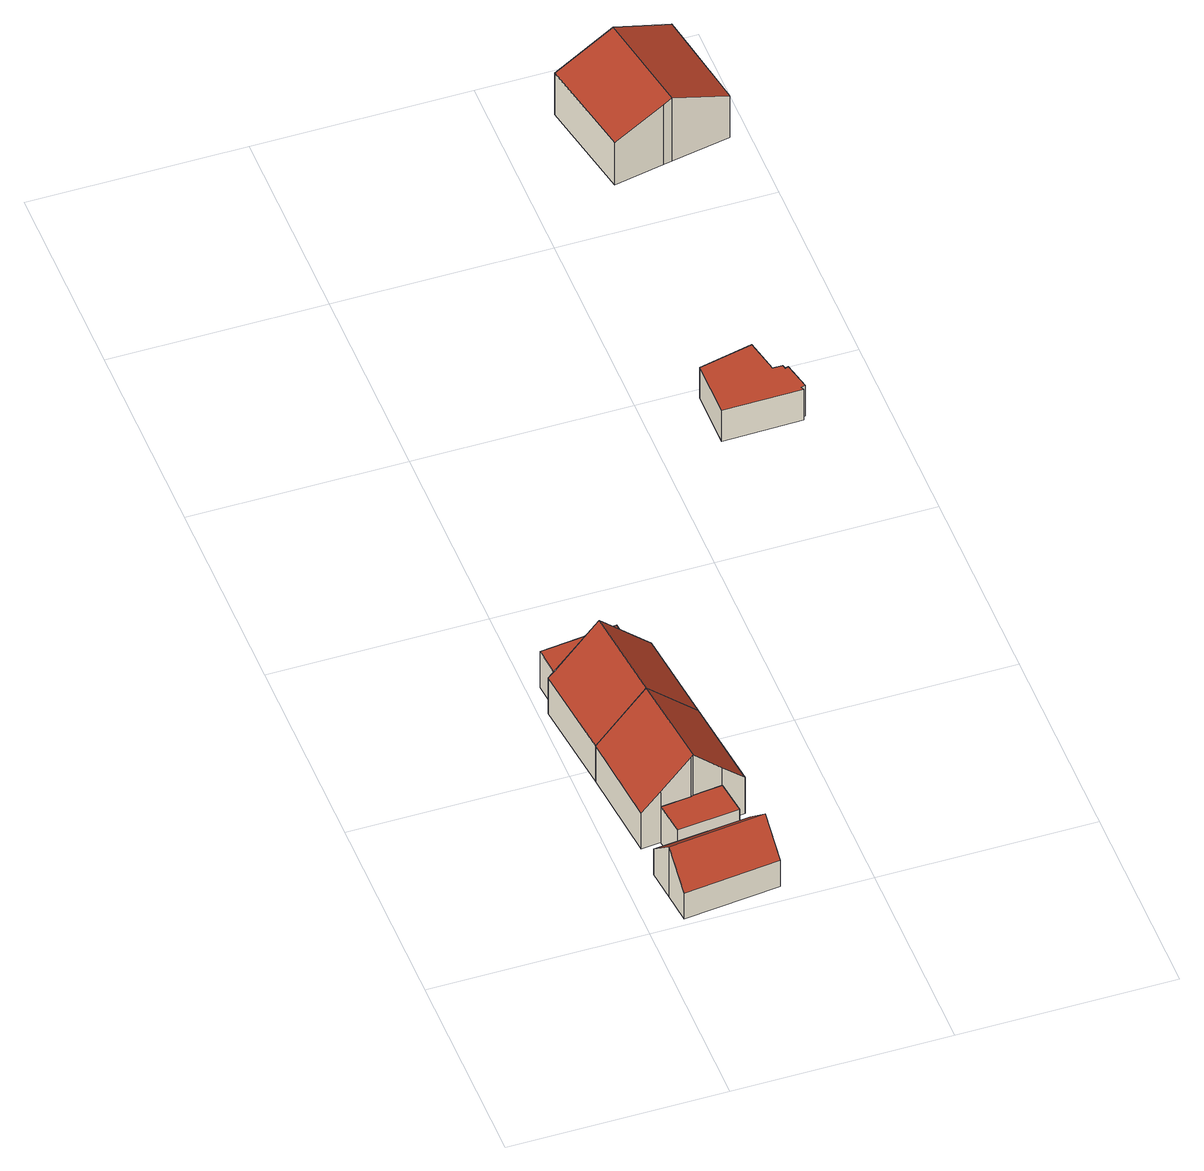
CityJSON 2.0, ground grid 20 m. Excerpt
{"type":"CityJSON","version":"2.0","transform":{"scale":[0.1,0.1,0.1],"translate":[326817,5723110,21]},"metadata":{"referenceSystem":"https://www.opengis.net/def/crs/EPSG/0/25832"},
"CityObjects":{
"building1":{"type":"Building","attributes":{"Geometrietyp2DReferenz":"3000","Gemeindeschluessel":"05170052","function":"31001_2463","roofType":"3100","measuredHeight":5.88},"address":[{"country":"Germany","locality":"Xanten","thoroughfareNumber":"40","thoroughfareName":"Hartingstraße"}],"geometry":[{"type":"Solid","lod":"2","boundaries":[[[[0,1,2,3]],[[4,5,1,0]],[[6,7,5,4]],[[8,9,7,6]],[[10,11,9,8]],[[12,13,11,10]],[[14,15,13,12]],[[3,2,15,14]],[[10,8,6,4,0,12]],[[3,14,12,0]],[[1,5,7,9,11,13,15,2]]]],"semantics":{"surfaces":[{"type":"WallSurface"},{"type":"RoofSurface"},{"type":"GroundSurface"}],"values":[[0,0,0,0,0,0,0,0,1,1,2]]}}]},
"building2":{"type":"Building","attributes":{"Gemeindeschluessel":"05170052","Geometrietyp2DReferenz":"3000","function":"31001_1010"},"address":[{"country":"Germany","locality":"Xanten","thoroughfareNumber":"40","thoroughfareName":"Hartingstraße"}],"children":["building2-1","building2-2"]},
"building2-1":{"type":"BuildingPart","attributes":{"roofType":"3100","measuredHeight":8.95},"parents":["building2"],"geometry":[{"type":"MultiSurface","lod":"2","boundaries":[[[16,17,18,19]],[[20,21,17,16]],[[22,23,21,20]],[[24,25,23,22]],[[26,27,25,24]],[[28,29,27,26]],[[20,16,19,30,31,22]],[[28,26,24,22,31]],[[32,33,18,17,21,23,25,27,29]],[[31,34,35,28]],[[34,32,29,35]],[[31,30,36,34]],[[32,34,36,33]],[[30,19,37,36]],[[18,33,36,37]]],"semantics":{"surfaces":[{"type":"WallSurface"},{"type":"RoofSurface"},{"type":"GroundSurface"},{"type":"ClosureSurface"}],"values":[0,0,0,0,0,0,1,1,2,0,3,0,3,0,3]}}]},
"building2-2":{"type":"BuildingPart","attributes":{"roofType":"1000","measuredHeight":4.2},"parents":["building2"],"geometry":[{"type":"MultiSurface","lod":"2","boundaries":[[[37,18,38,39]],[[40,41,29,35]],[[39,38,41,40]],[[35,36,37,39,40]],[[18,33,29,41,38]],[[37,36,33,18]],[[34,35,29,32]],[[36,34,32,33]]],"semantics":{"surfaces":[{"type":"WallSurface"},{"type":"RoofSurface"},{"type":"GroundSurface"},{"type":"ClosureSurface"}],"values":[0,0,0,1,2,3,3,3]}}]},
"building3":{"type":"Building","attributes":{"Gemeindeschluessel":"05170052","Geometrietyp2DReferenz":"3000","function":"31001_1010"},"address":[{"country":"Germany","locality":"Xanten","thoroughfareNumber":"38","thoroughfareName":"Hartingstraße"}],"children":["building3-1","building3-2"]},
"building3-1":{"type":"BuildingPart","attributes":{"roofType":"3100","measuredHeight":8.95},"parents":["building3"],"geometry":[{"type":"MultiSurface","lod":"2","boundaries":[[[42,43,44,45]],[[46,47,48,49]],[[24,25,47,46]],[[22,23,25,24]],[[20,21,23,22]],[[45,44,21,20]],[[42,45,20,22,50]],[[24,46,49,50,22]],[[43,51,48,47,25,23,21,44]],[[50,52,53,42]],[[53,52,51,43]],[[50,49,54,52]],[[51,52,54,48]]],"semantics":{"surfaces":[{"type":"WallSurface"},{"type":"RoofSurface"},{"type":"GroundSurface"},{"type":"ClosureSurface"}],"values":[0,0,0,0,0,0,1,1,2,0,3,0,3]}}]},
"building3-2":{"type":"BuildingPart","attributes":{"roofType":"1000","measuredHeight":4.25},"parents":["building3"],"geometry":[{"type":"MultiSurface","lod":"2","boundaries":[[[55,56,43,53]],[[57,58,56,55]],[[54,48,58,57]],[[54,57,55,53]],[[56,58,48,43]],[[52,53,43,51]],[[54,52,51,48]]],"semantics":{"surfaces":[{"type":"WallSurface"},{"type":"RoofSurface"},{"type":"GroundSurface"},{"type":"ClosureSurface"}],"values":[0,0,0,1,2,3,3]}}]},
"building4":{"type":"Building","attributes":{"Geometrietyp2DReferenz":"3000","Gemeindeschluessel":"05170052","function":"51009_1610","roofType":"1000","measuredHeight":3.66},"geometry":[{"type":"Solid","lod":"2","boundaries":[[[[59,60,61,62]],[[63,64,60,59]],[[65,66,64,63]],[[67,68,66,65]],[[69,70,68,67]],[[71,72,70,69]],[[73,74,72,71]],[[75,76,74,73]],[[77,78,76,75]],[[62,61,78,77]],[[75,73,71,69,67,65,63,59,62,77]],[[60,64,66,68,70,72,74,76,78,61]]]],"semantics":{"surfaces":[{"type":"WallSurface"},{"type":"RoofSurface"},{"type":"GroundSurface"}],"values":[[0,0,0,0,0,0,0,0,0,0,1,2]]}}]},
"building5":{"type":"Building","attributes":{"Geometrietyp2DReferenz":"3000","Gemeindeschluessel":"05170052","function":"31001_1210","roofType":"3100","measuredHeight":7.43},"address":[{"country":"Germany","locality":"Xanten","thoroughfareNumber":"39","thoroughfareName":"Hartingstraße"}],"geometry":[{"type":"Solid","lod":"2","boundaries":[[[[79,80,81,82]],[[83,84,80,79]],[[85,86,84,83]],[[87,88,86,85]],[[89,90,88,87]],[[91,92,90,89]],[[93,94,92,91]],[[82,81,94,93]],[[89,87,85,83,91]],[[79,82,93,91,83]],[[80,84,86,88,90,92,94,81]]]],"semantics":{"surfaces":[{"type":"WallSurface"},{"type":"RoofSurface"},{"type":"GroundSurface"}],"values":[[0,0,0,0,0,0,0,0,1,1,2]]}}]}
},
"vertices":[
[28,30,71],[28,30,12],[31,1,12],[31,1,42],[25,60,42],[25,60,12],[47,62,42],[47,62,12],[104,68,42],[104,68,12],[114,69,42],[114,69,12],[117,40,71],[117,40,12],[120,11,42],[120,11,12],
[25,91,55],[25,91,13],[43,93,13],[43,93,72],[16,180,55],[16,180,13],[63,186,102],[63,186,13],[111,191,55],[111,191,13],[121,102,55],[121,102,13],[100,100,75],[100,100,13],[71,96,101],[73,97,102],[73,97,13],[71,96,13],[73,97,55],[100,100,55],[71,96,55],[43,93,55],
[47,62,13],[47,62,55],[104,68,55],[104,68,13],
[13,270,63],[13,270,13],[6,270,13],[6,270,55],[101,280,55],[101,280,13],[84,278,13],[84,278,72],[53,275,102],[53,275,13],[53,275,55],[13,270,55],[84,278,55],
[10,302,55],[10,302,13],[81,310,55],[81,310,13],
[310,564,47],[310,564,11],[303,596,11],[303,596,47],[319,564,47],[319,564,11],[320,560,47],[320,560,11],[323,561,47],[323,561,11],[329,535,47],[329,535,11],[325,534,47],[325,534,11],[326,531,47],[326,531,11],[253,530,47],[253,530,11],[253,585,47],[253,585,11],
[254,950,55],[254,950,6],[273,854,6],[273,854,55],[310,961,80],[310,961,6],[366,972,55],[366,972,6],[371,943,55],[371,943,6],[383,875,55],[383,875,6],[328,865,80],[328,865,6],[320,863,76],[320,863,6]
]}
